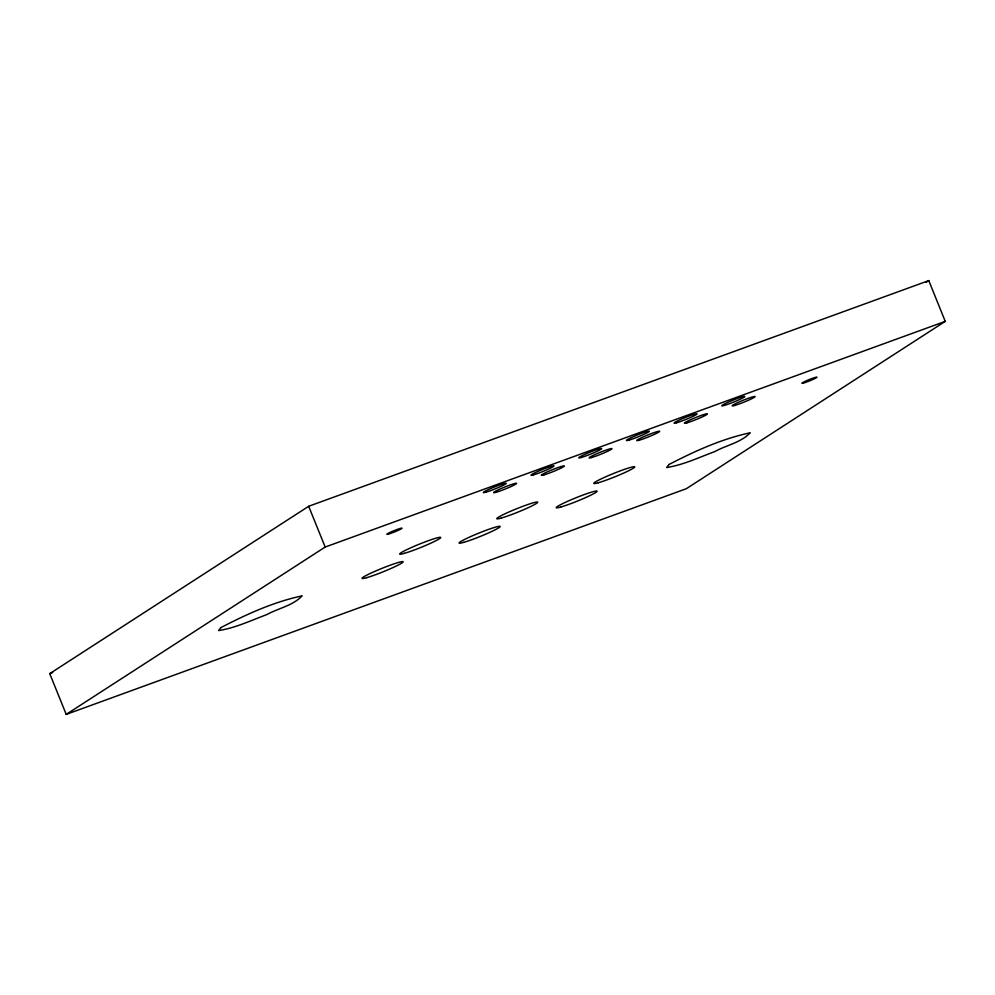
<?xml version="1.0" encoding="UTF-8"?>
<svg xmlns="http://www.w3.org/2000/svg" width="995" height="995" viewBox="0 0 995 995"><rect width="100%" height="100%" fill="white"/><g stroke="black" fill="none" stroke-linecap="round" stroke-linejoin="round"><path stroke-width="1.49" d="M49.75 673.627L308.686 506.281L928.783 280.602L945.25 321.373L686.314 488.719L66.217 714.398L49.75 673.627L52.673 672.57M66.217 714.398L325.166 547.051L945.25 321.373M926.171 282.281L928.783 280.602M308.686 506.281L325.166 547.051M220.927 627.571L218.564 630.581C235.392 627.982 250.939 620.47 266.797 614.611C278.239 608.256 293.015 605.656 302.094 595.868C273.65 601.925 246.673 614.226 220.927 627.571M669.013 464.491L666.65 467.513C683.478 464.914 699.025 457.389 714.883 451.543C726.325 445.175 741.101 442.576 750.18 432.8C721.736 438.857 694.759 451.158 669.013 464.491M501.318 518.047A22.064 1.803 -22 0 0 536.355 503.482A22.064 1.803 -22 0 0 514.141 509.763A22.064 1.803 -22 0 0 501.318 518.047M803.413 383.075A8.271 0.684 -22 0 0 816.547 377.615A8.271 0.684 -22 0 0 808.214 379.978A8.271 0.684 -22 0 0 803.413 383.075M724.31 405.413A12.413 1.02 -22 0 0 744.011 397.229A12.413 1.02 -22 0 0 731.512 400.749A12.413 1.02 -22 0 0 724.31 405.413M734.646 405.462A12.413 1.02 -22 0 0 754.347 397.279A12.413 1.02 -22 0 0 741.86 400.798A12.413 1.02 -22 0 0 734.646 405.462M598.343 482.737A22.064 1.803 -22 0 0 633.367 468.172A22.064 1.803 -22 0 0 611.166 474.453A22.064 1.803 -22 0 0 598.343 482.737M560.745 507.04A22.064 1.803 -22 0 0 595.769 492.475A22.064 1.803 -22 0 0 573.568 498.756A22.064 1.803 -22 0 0 560.745 507.04M404.306 553.357A22.064 1.803 -22 0 0 439.33 538.792A22.064 1.803 -22 0 0 417.129 545.061A22.064 1.803 -22 0 0 404.306 553.357M388.423 534.104A8.271 0.684 -22 0 0 401.557 528.644A8.271 0.684 -22 0 0 393.236 530.994A8.271 0.684 -22 0 0 388.423 534.104M366.707 577.66A22.064 1.803 -22 0 0 401.731 563.095A22.064 1.803 -22 0 0 379.518 569.364A22.064 1.803 -22 0 0 366.707 577.66M463.72 542.35A22.064 1.803 -22 0 0 498.756 527.785A22.064 1.803 -22 0 0 476.543 534.054A22.064 1.803 -22 0 0 463.72 542.35M496.144 492.264A12.413 1.02 -22 0 0 515.858 484.067A12.413 1.02 -22 0 0 503.358 487.6A12.413 1.02 -22 0 0 496.144 492.264M533.507 474.851A12.413 1.02 -22 0 0 553.208 466.667A12.413 1.02 -22 0 0 540.72 470.187A12.413 1.02 -22 0 0 533.507 474.851M543.855 474.901A12.413 1.02 -22 0 0 563.556 466.717A12.413 1.02 -22 0 0 551.056 470.237A12.413 1.02 -22 0 0 543.855 474.901M581.204 457.489A12.413 1.02 -22 0 0 600.918 449.305A12.413 1.02 -22 0 0 588.418 452.837A12.413 1.02 -22 0 0 581.204 457.489M485.809 492.214A12.413 1.02 -22 0 0 505.51 484.018A12.413 1.02 -22 0 0 493.022 487.55A12.413 1.02 -22 0 0 485.809 492.214M591.552 457.538A12.413 1.02 -22 0 0 611.253 449.354A12.413 1.02 -22 0 0 598.766 452.887A12.413 1.02 -22 0 0 591.552 457.538M628.902 440.138A12.413 1.02 -22 0 0 648.616 431.942A12.413 1.02 -22 0 0 636.116 435.474A12.413 1.02 -22 0 0 628.902 440.138M639.25 440.188A12.413 1.02 -22 0 0 658.951 431.992A12.413 1.02 -22 0 0 646.464 435.524A12.413 1.02 -22 0 0 639.25 440.188M676.6 422.775A12.413 1.02 -22 0 0 696.313 414.579A12.413 1.02 -22 0 0 683.814 418.111A12.413 1.02 -22 0 0 676.6 422.775M686.948 422.825A12.413 1.02 -22 0 0 706.649 414.641A12.413 1.02 -22 0 0 694.162 418.161A12.413 1.02 -22 0 0 686.948 422.825"/></g></svg>
